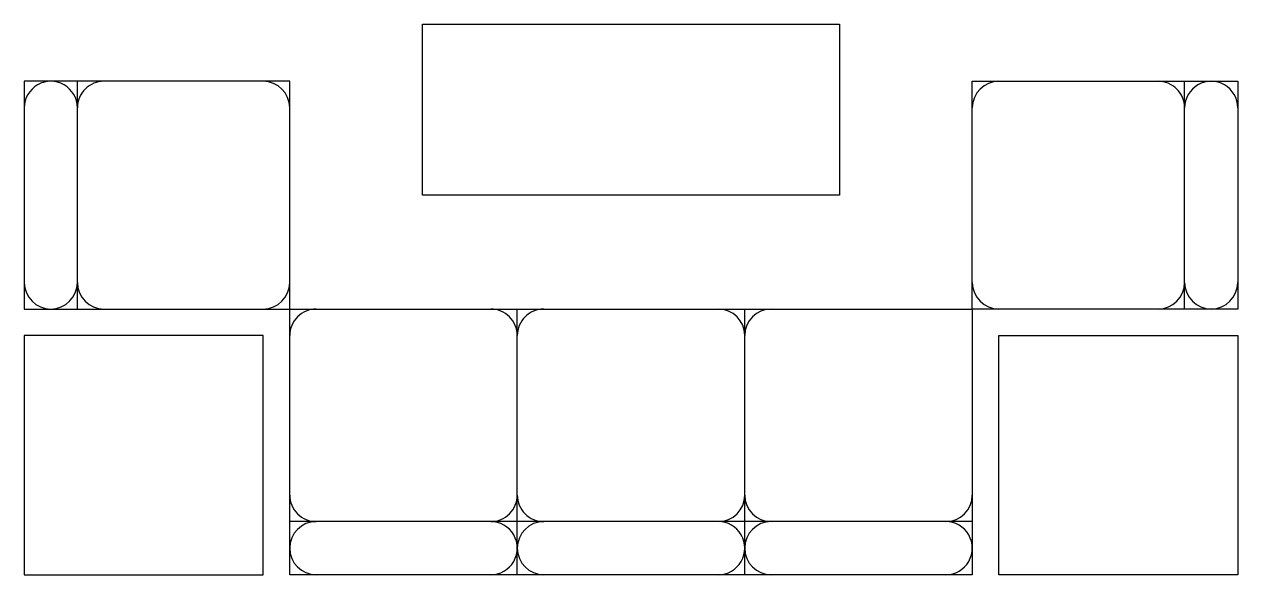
# Model space of a CAD drawing. Extents: x 37.59 to 40.79, y 18.68 to 20.13.
import ezdxf

# ---------------------------------------------------------------- set-up
doc = ezdxf.new("R2010")
doc.units = 0
doc.header["$LTSCALE"] = 0.5
doc.header["$MEASUREMENT"] = 0
doc.layers.get('0').update_dxf_attribs({"linetype": 'CONTINUOUS'})

# ---------------------------------------------------------------- blocks, each defined once
blk = doc.blocks.new('M-18')
for p, q in [((-1.46, 0.749996), (-1.46, 1.35)), ((1.460001, 0.749996), (1.460001, 1.35)), ((-0.299998, 0.049999, -0.5245), (-0.299998, 0.749996, -0.5245)), ((0.299999, 0.049999, -0.5245), (0.299998, 0.749995, -0.5245)), ((0.900003, 0.189998, -0.5245), (-0.900003, 0.189999, -0.5245))]:
    blk.add_line(p, q)
for points in [[(-0.550003, 1.499997), (0.550003, 1.499997), (0.550003, 1.049997), (-0.550003, 1.049997)], [(-1.6, 0.749996), (-0.900003, 0.749996), (-0.900003, 1.35), (-1.6, 1.35)], [(1.600001, 0.749996), (0.900004, 0.749996), (0.900004, 1.35), (1.600001, 1.35)], [(-0.900003, 0.749996), (0.900003, 0.749995), (0.900004, 0.049999), (-0.900003, 0.049999)], [(-1.6, 0.049999), (-0.970002, 0.05), (-0.970002, 0.679997), (-1.6, 0.679996)], [(1.600001, 0.049999), (0.970003, 0.05), (0.970003, 0.679997), (1.600001, 0.679996)]]:
    blk.add_lwpolyline(points, close=True)
for centre, start, end in [((-1.53, 1.28), 0.000005, 180.00001), ((-1.390001, 1.28), 89.999975, 179.999978), ((-0.970003, 1.28), 0.000005, 90), ((0.970004, 1.28), 90, 179.999995), ((1.390002, 1.28), 0.000022, 90.000025), ((1.530001, 1.28), 359.99999, 179.999995), ((-1.53, 0.819996), 180.000005, 359.999996), ((-1.390001, 0.819996), 180.000005, 270.000001), ((-0.970003, 0.819996), 270.000001, 359.999996), ((0.970004, 0.819996), 180.000004, 269.999999), ((1.390002, 0.819996), 269.999999, 359.999995), ((1.530001, 0.819996), 180.000004, 359.999995), ((-0.830003, 0.679997, -0.5245), 90.000002, 180.000777), ((-0.369998, 0.679997, -0.5245), 359.999218, 89.999999), ((-0.229998, 0.679997, -0.5245), 90.000002, 180.000777), ((0.229999, 0.679996, -0.5245), 0.000781, 89.999998), ((0.369999, 0.679997, -0.5245), 90.000002, 179.999998), ((-0.830004, 0.259997, -0.5245), 179.999213, 270.000793), ((-0.369998, 0.259998, -0.5245), 269.999208, 359.999996), ((-0.229999, 0.259997, -0.5245), 179.999213, 270.000793), ((0.229999, 0.259998, -0.5245), 270.000001, 359.999204), ((0.369999, 0.259998, -0.5245), 180.000005, 270.000001), ((0.830004, 0.259998, -0.5245), 270.000001, 359.999204), ((-0.830003, 0.119999, -0.5245), 90.000781, 269.999994), ((-0.369998, 0.119999, -0.5245), 270.000001, 90.000006), ((-0.229998, 0.119999, -0.5245), 90.000781, 269.999994), ((0.229999, 0.119999, -0.5245), 269.999208, 90.000006), ((0.369999, 0.119999, -0.5245), 90.000002, 269.999202), ((0.830004, 0.119999, -0.5245), 269.999208, 90.000006)]:
    blk.add_arc(centre, 0.07, start, end)

msp = doc.modelspace()

# ---------------------------------------------------------------- block references
msp.add_blockref('M-18', (39.1901, 18.6319))

doc.saveas('drawing.dxf')
